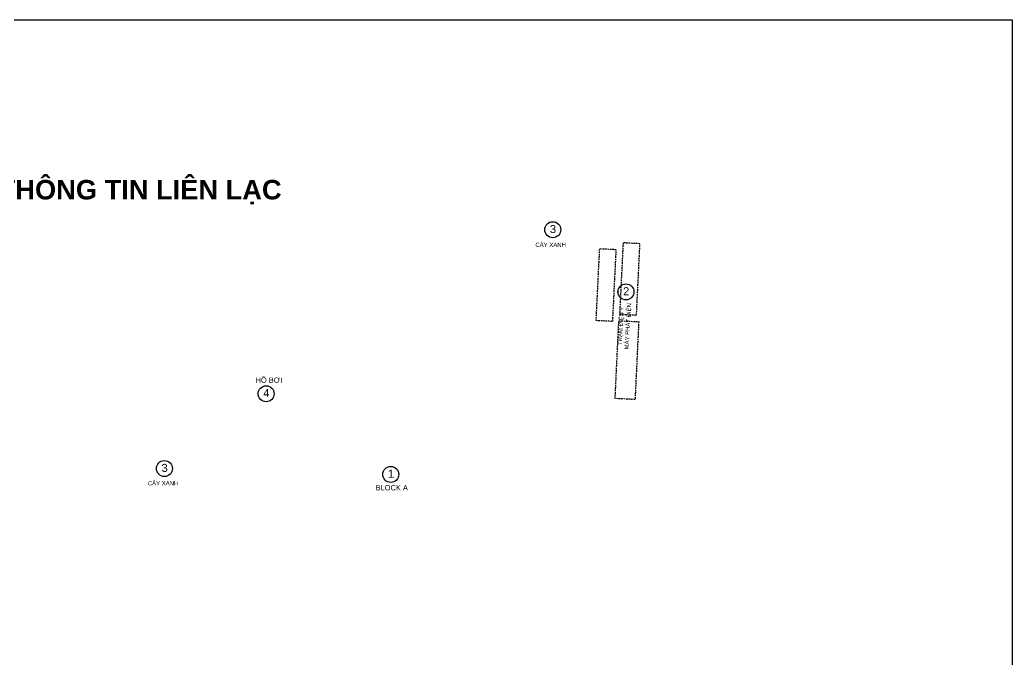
# Model space of a CAD drawing. Header units: inches. Extents: x 612567 to 612864, y 1207716 to 1207926.
# Drawn here: x 612710.8 to 612863.5, y 1207827.1 to 1207925.5 of the extents above; entities that cross this region are included whole.
import ezdxf
from ezdxf.enums import TextEntityAlignment as Align

# ---------------------------------------------------------------- set-up
doc = ezdxf.new("R2010")
doc.units = ezdxf.units.IN
doc.header["$MEASUREMENT"] = 0
doc.set_wipeout_variables(frame=1)
doc.linetypes.add('$0$HIDDEN', pattern=[0.375, 0.25, -0.125])
for name, color, linetype in [('0-Frame-text', 7, 'Continuous'), ('02-TEXT', 7, 'Continuous'), ('5L', 1, 'Continuous'), ('TAD - TEXT', 7, 'Continuous'), ('TT.TAD - LANDMARK', 6, 'Continuous')]:
    doc.layers.add(name, color=color, linetype=linetype)
doc.styles.add('arial', font='arial.ttf')
doc.styles.add('Khung ten 25062008$0$arial', font='arialbd.ttf', dxfattribs={"height": 2.5})

# ---------------------------------------------------------------- blocks, each defined once
blk = doc.blocks.new('TEN HANG MUC')
at = {"color": 6}
blk.add_wipeout([(2345, 1911), (1660, 2528), (786, 2917), (19, 3016), (-923, 2865), (-1651, 2509), (-2252, 1976), (-2569, 1533), (-2837, 936), (-2949, 453), (-2970, -243), (-2929, -539), (-2770, -1090), (-2597, -1452), (-2206, -1997), (-1798, -2371), (-1275, -2690), (-877, -2847), (-443, -2948), (19, -2984), (679, -2910), (1121, -2774), (1620, -2521), (2070, -2173), (2418, -1785), (2615, -1487), (2815, -1069), (2950, -625), (3019, 16), (2939, 706), (2780, 1190), (2523, 1668)], dxfattribs=at).dxf.layer = '02-TEXT'
at = {"layer": '02-TEXT', "color": 6}
blk.add_circle((19, 16), 3000, dxfattribs=at)
at = {"layer": '02-TEXT', "color": 6, "linetype": 'Continuous', "style": 'arial'}
blk.add_attdef('A', text='', height=3000, dxfattribs=at).set_placement((100, -1243), align=Align.CENTER)
blk = doc.blocks.new('KHOI XD1')
at = {"layer": 'TT.TAD - LANDMARK', "linetype": 'Continuous', "xscale": 0.0004103999999999999, "yscale": 0.0004103999999999999, "zscale": 0.0004103999999999999, "rotation": 0.8617172174704556}
for p, values in [((614220.64, 1204901.09), {'A': '3'}), ((614231.91, 1204891.52, 98), {'A': '2'}), ((614176.54, 1204875.84, 98), {'A': '4'}), ((614160.89, 1204864.32), {'A': '3'}), ((614195.71, 1204863.42, 98), {'A': '1'})]:
    blk.add_blockref('TEN HANG MUC', p, dxfattribs=at).add_auto_attribs(values)
at = {"layer": 'TAD - TEXT', "linetype": 'Continuous', "ltscale": 5, "style": 'arial'}
for s, height, p in [('CÂY XANH', 0.657, (614217.98, 1204898.44, 78.4)), ('HỒ BƠI', 0.821, (614174.92, 1204877.52, 98)), ('CÂY XANH', 0.657, (614158.34, 1204861.73, 78.4)), ('BLOCK A', 0.821, (614193.39, 1204860.96, 98))]:
    blk.add_text(s, height=height, dxfattribs=at).set_placement(p)
at = {"layer": 'TAD - TEXT', "insert": (614230.38, 1204879.74, 78.4), "char_height": 0.6566, "width": 13.0364, "attachment_point": 1, "rotation": 86.5406, "style": 'arial'}
blk.add_mtext('\\pi3.63656;TRẠM ĐIỆN +\\P\\pi3.02202;MÁY PHÁT ĐIỆN', dxfattribs=at)
blk = doc.blocks.new('A$Ce84bafa1')
at = {"layer": '5L', "color": 7, "linetype": '$0$HIDDEN', "lineweight": 30, "true_color": 0xffffff}
for points in [[(172.47, 148.28), (171.93, 137.29), (174.53, 137.16), (175.07, 148.15), (172.47, 148.28)], [(168.82, 147.35), (168.28, 136.36), (170.88, 136.23), (171.42, 147.22), (168.82, 147.35)], [(171.82, 136.29), (174.87, 136.15), (174.31, 124.16), (171.25, 124.31), (171.82, 136.29)]]:
    blk.add_lwpolyline(points, dxfattribs=at)

msp = doc.modelspace()

# ---------------------------------------------------------------- linework, layer by layer
at = {"layer": 'Defpoints', "color": 7, "true_color": 0xffffff}
msp.add_lwpolyline([(612863.52, 1207715.52), (612566.52, 1207715.52), (612566.52, 1207925.52), (612863.52, 1207925.52)], close=True, dxfattribs=at)

# ---------------------------------------------------------------- texts
at = {"layer": '0-Frame-text', "color": 10, "insert": (612695.35, 1207900.87), "char_height": 3, "width": 164.2558, "attachment_point": 2, "style": 'Khung ten 25062008$0$arial'}
msp.add_mtext('BẢN VẼ HỆ THỐNG CÔNG TRÌNH THÔNG TIN LIÊN LẠC', dxfattribs=at)

# ---------------------------------------------------------------- next in the draw order: block references
msp.add_blockref('KHOI XD1', (-1427.82, 2992.11))

# ---------------------------------------------------------------- next in the draw order: block references
at = {"layer": '5L', "color": 7, "true_color": 0xffffff}
msp.add_blockref('A$Ce84bafa1', (612631.18, 1207742.9), dxfattribs=at)

doc.saveas('drawing.dxf')
